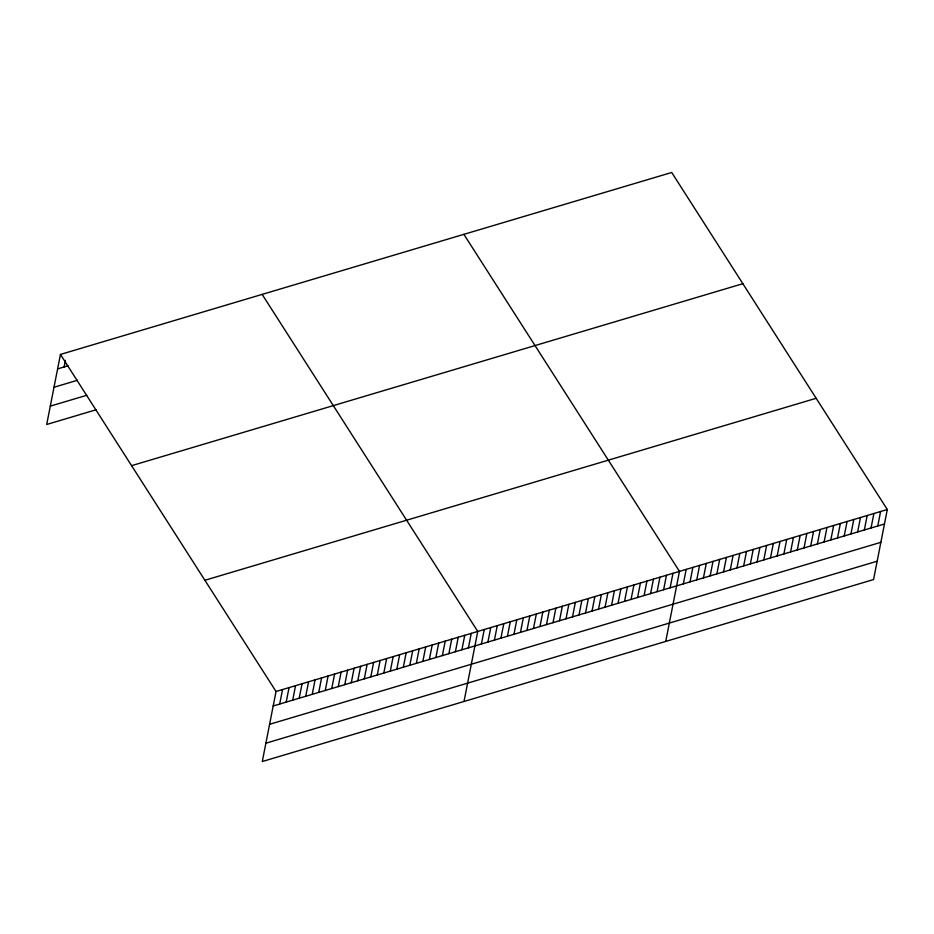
<?xml version="1.0" encoding="UTF-8"?>
<svg xmlns="http://www.w3.org/2000/svg" width="934" height="934" viewBox="0 0 934 934"><rect width="100%" height="100%" fill="white"/><g stroke="black" fill="none" stroke-linecap="round" stroke-linejoin="round"><path stroke-width="1.4" d="M60.441 354.441L276.032 691.487L262.291 761.525L873.559 579.559L887.3 509.52L671.709 172.475L60.441 354.441L46.7 424.48L96.155 409.757M64.107 366.98L65.403 360.396M279.698 704.026L282.535 689.561M286.201 702.088L289.05 687.622M292.716 700.15L295.553 685.684M299.219 698.212L302.056 683.746M305.722 696.274L308.57 681.808M312.236 694.336L315.073 679.87M318.739 692.398L321.576 677.932M325.254 690.471L328.091 675.994M331.757 688.533L334.594 674.056M338.26 686.595L341.097 672.118M344.774 684.657L347.611 670.18M351.277 682.719L354.114 668.242M357.78 680.781L360.617 666.316M364.295 678.843L367.132 664.378M370.798 676.905L373.635 662.439M377.301 674.967L380.138 660.501M383.816 673.029L386.653 658.563M390.319 671.091L393.156 656.625M396.822 669.153L399.67 654.687M403.336 667.226L406.173 652.749M409.839 665.288L412.676 650.811M416.342 663.35L419.191 648.873M422.857 661.412L425.694 646.935M429.36 659.474L432.197 644.997M435.863 657.536L438.711 643.059M442.377 655.598L445.214 641.133M448.88 653.66L451.717 639.195M455.395 651.722L458.232 637.257M461.898 649.784L464.735 635.318M468.401 647.846L471.238 633.38M464.011 701.481L477.753 631.442L262.162 294.397M481.419 643.97L484.256 629.504M487.922 642.043L490.759 627.566M494.436 640.105L497.273 625.628M500.939 638.167L503.776 623.69M507.442 636.229L510.279 621.752M513.957 634.291L516.794 619.814M520.46 632.353L523.297 617.888M526.963 630.415L529.812 615.95M533.477 628.477L536.314 614.012M539.98 626.539L542.817 612.074M546.483 624.601L549.332 610.135M552.998 622.663L555.835 608.197M559.501 620.725L562.338 606.259M566.004 618.798L568.853 604.321M572.519 616.86L575.356 602.383M579.022 614.922L581.859 600.445M585.536 612.984L588.373 598.507M592.039 611.046L594.876 596.569M598.542 609.108L601.379 594.643M605.057 607.17L607.894 592.705M611.56 605.232L614.397 590.767M618.063 603.294L620.9 588.829M624.577 601.356L627.414 586.891M631.08 599.418L633.917 584.953M637.583 597.48L640.42 583.014M644.098 595.553L646.935 581.076M650.601 593.615L653.438 579.138M657.104 591.677L659.953 577.2M663.619 589.739L666.456 575.262M670.122 587.801L672.959 573.324M665.732 641.424L679.473 571.398L463.883 234.341M683.338 583.867L686.175 569.401M690.039 581.87L692.876 567.405M696.741 579.874L699.578 565.409M703.442 577.877L706.291 563.412M710.155 575.881L712.992 561.416M716.857 573.885L719.694 559.419M723.558 571.888L726.395 557.423M730.26 569.892L733.097 555.426M736.973 567.895L739.81 553.43M743.674 565.899L746.511 551.434M750.376 563.914L753.213 549.437M757.077 561.918L759.914 547.441M763.79 559.921L766.627 545.444M770.492 557.925L773.329 543.448M777.193 555.928L780.03 541.451M783.895 553.932L786.732 539.455M790.596 551.936L793.445 537.459M797.309 549.939L800.146 535.462M804.011 547.943L806.848 533.477M810.712 545.946L813.549 531.481M817.413 543.95L820.262 529.485M824.127 541.953L826.964 527.488M830.828 539.957L833.665 525.492M837.529 537.961L840.366 523.495M844.231 535.964L847.08 521.499M850.944 533.968L853.781 519.502M857.645 531.971L860.483 517.506M864.347 529.975L867.184 515.51M871.048 527.979L873.897 513.513M877.762 525.994L880.599 511.517M57.604 368.907L68.019 365.813M54.009 387.248L77.429 380.278M50.296 406.138L86.734 395.292M131.589 465.669L742.857 283.702M204.885 580.271L816.153 398.293M276.032 691.487L887.3 509.52M273.195 705.964L884.463 523.997M269.599 724.294L880.867 542.327M265.886 743.195L877.154 561.217"/></g></svg>
